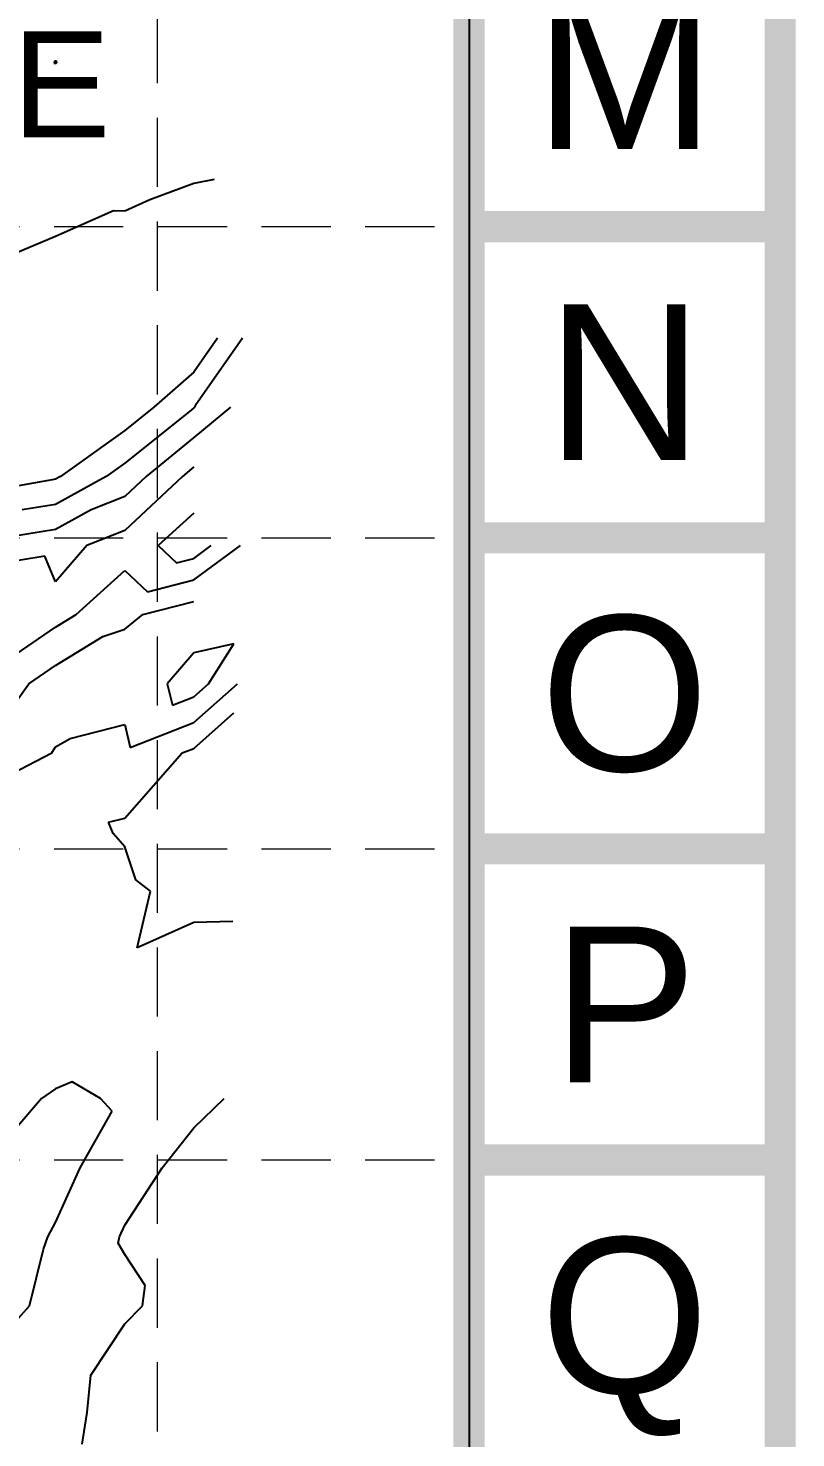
# Model space of a CAD drawing. Header units: inches. Extents: x 2468851 to 2474620, y 7110473 to 7114082.
# Drawn here: x 2474397.7 to 2474619.7, y 7112466.8 to 7112874.6 of the extents above; entities that cross this region are included whole.
import ezdxf
from ezdxf.enums import TextEntityAlignment as Align

# ---------------------------------------------------------------- set-up
doc = ezdxf.new("R2010")
doc.units = ezdxf.units.IN
doc.header["$MEASUREMENT"] = 0
doc.linetypes.add('HIDDEN', pattern=[0.375, 0.25, -0.125])
for name, color, linetype in [('BASE', 7, 'Continuous'), ('contours', 35, 'Continuous'), ('GRID', 254, 'HIDDEN'), ('LEGEND', 7, 'Continuous')]:
    doc.layers.add(name, color=color, linetype=linetype)
doc.styles.get("Standard").update_dxf_attribs({"font": 'ARIAL.TTF'})

msp = doc.modelspace()

# ---------------------------------------------------------------- linework, layer by layer
at = {"layer": 'BASE', "color": 9}
msp.add_line((2474525.16, 7113987.19), (2474525.16, 7110567.19), dxfattribs=at)
at = {"layer": 'BASE', "const_width": 9}
for points in [[(2468855.16, 7110477.19), (2474615.16, 7110477.19), (2474615.16, 7114077.19), (2468855.16, 7114077.19)], [(2468945.16, 7110567.19), (2474525.16, 7110567.19), (2474525.16, 7113987.19), (2468945.16, 7113987.19)]]:
    msp.add_lwpolyline(points, close=True, dxfattribs=at)
for points in [[(2474615.16, 7112817.19), (2474525.16, 7112817.19)], [(2474615.16, 7112727.19), (2474525.16, 7112727.19)], [(2474615.16, 7112637.19), (2474525.16, 7112637.19)], [(2474615.16, 7112547.19), (2474525.16, 7112547.19)]]:
    msp.add_lwpolyline(points, dxfattribs=at)
at = {"layer": 'contours'}
for p, q in [((2474405.4, 7112864.94, 595), (2474405.12, 7112864.49, 595)), ((2474405.57, 7112865.04, 595), (2474405.4, 7112864.94, 595)), ((2474405.69, 7112865.06, 595), (2474405.57, 7112865.04, 595)), ((2474405.57, 7112864.38, 595), (2474406.02, 7112864.94, 595)), ((2474406.02, 7112864.94, 595), (2474405.69, 7112865.06, 595)), ((2474405.12, 7112864.49, 595), (2474405.57, 7112864.38, 595)), ((2474445.57, 7112829.69, 595), (2474432.88, 7112824.94, 595)), ((2474451.49, 7112830.85, 595), (2474445.57, 7112829.69, 595)), ((2474432.88, 7112824.94, 595), (2474425.57, 7112821.66, 595)), ((2474422.35, 7112821.72, 595), (2474405.57, 7112814.3, 595)), ((2474425.57, 7112821.66, 595), (2474422.35, 7112821.72, 595)), ((2474405.57, 7112814.3, 595), (2474387.32, 7112806.68, 595)), ((2474452.42, 7112784.94, 594), (2474445.57, 7112775.09, 594)), ((2474459.61, 7112784.94, 593), (2474445.99, 7112765.35, 593)), ((2474445.57, 7112775.09, 594), (2474434.01, 7112764.94, 594)), ((2474434.01, 7112764.94, 594), (2474425.57, 7112758.18, 594)), ((2474444.75, 7112764.11, 593), (2474425.57, 7112748.75, 593)), ((2474445.57, 7112764.79, 593), (2474444.75, 7112764.11, 593)), ((2474445.76, 7112764.94, 593), (2474445.57, 7112764.79, 593)), ((2474456.17, 7112764.94, 592), (2474445.57, 7112756.22, 592)), ((2474445.99, 7112765.35, 593), (2474445.76, 7112764.94, 593)), ((2474425.57, 7112758.18, 594), (2474407.05, 7112744.94, 594)), ((2474445.57, 7112756.22, 592), (2474431.8, 7112744.94, 592)), ((2474425.57, 7112748.75, 593), (2474420.24, 7112744.94, 593)), ((2474445.57, 7112747.66, 591), (2474442.25, 7112744.94, 591)), ((2474404.6, 7112743.97, 594), (2474385.57, 7112740.52, 594)), ((2474405.57, 7112744.12, 594), (2474404.6, 7112743.97, 594)), ((2474407.05, 7112744.94, 594), (2474405.57, 7112744.12, 594)), ((2474420.24, 7112744.94, 593), (2474405.57, 7112736.85, 593)), ((2474431.8, 7112744.94, 592), (2474425.57, 7112739.1, 592)), ((2474442.25, 7112744.94, 591), (2474425.57, 7112729.28, 591)), ((2474425.57, 7112739.1, 592), (2474415.91, 7112735.28, 592)), ((2474405.57, 7112736.85, 593), (2474395.9, 7112735.27, 593)), ((2474415.91, 7112735.28, 592), (2474405.57, 7112729.57, 592)), ((2474445.57, 7112734.28, 590), (2474435.22, 7112724.94, 590)), ((2474405.57, 7112729.57, 592), (2474387.21, 7112726.57, 592)), ((2474425.57, 7112729.28, 591), (2474414.59, 7112724.94, 591)), ((2474414.59, 7112724.94, 591), (2474405.57, 7112714.47, 591)), ((2474435.22, 7112724.94, 590), (2474440.54, 7112719.91, 590)), ((2474445.57, 7112721.22, 590), (2474450.62, 7112724.94, 590)), ((2474445.57, 7112715.01, 591), (2474459.05, 7112724.94, 591)), ((2474402.49, 7112721.86, 591), (2474385.57, 7112719.15, 591)), ((2474405.57, 7112714.47, 591), (2474402.49, 7112721.86, 591)), ((2474440.54, 7112719.91, 590), (2474445.57, 7112721.22, 590)), ((2474411.52, 7112704.94, 591), (2474425.57, 7112717.7, 591)), ((2474425.57, 7112717.7, 591), (2474432.14, 7112711.5, 591)), ((2474432.14, 7112711.5, 591), (2474445.57, 7112715.01, 591)), ((2474430.8, 7112704.94, 592), (2474445.57, 7112708.79, 592)), ((2474405.57, 7112701.28, 591), (2474411.52, 7112704.94, 591)), ((2474425.57, 7112700.7, 592), (2474430.8, 7112704.94, 592)), ((2474394.19, 7112693.55, 591), (2474405.57, 7112701.28, 591)), ((2474405.57, 7112690.21, 592), (2474419.27, 7112698.63, 592)), ((2474419.27, 7112698.63, 592), (2474425.57, 7112700.7, 592)), ((2474445.57, 7112693.94, 592), (2474437.89, 7112684.94, 592)), ((2474457.14, 7112696.5, 592), (2474445.57, 7112693.94, 592)), ((2474449.84, 7112684.94, 592), (2474457.14, 7112696.5, 592)), ((2474397.81, 7112684.94, 592), (2474405.57, 7112690.21, 592)), ((2474385.57, 7112667.86, 592), (2474397.81, 7112684.94, 592)), ((2474437.89, 7112684.94, 592), (2474439.37, 7112678.73, 592)), ((2474445.57, 7112681.15, 592), (2474449.84, 7112684.94, 592)), ((2474445.57, 7112673.7, 593), (2474458.24, 7112684.94, 593)), ((2474439.37, 7112678.73, 592), (2474445.57, 7112681.15, 592)), ((2474409.79, 7112669.16, 593), (2474425.57, 7112673.17, 593)), ((2474425.57, 7112673.17, 593), (2474427.16, 7112666.53, 593)), ((2474427.16, 7112666.53, 593), (2474445.57, 7112673.7, 593)), ((2474445.57, 7112666.25, 594), (2474457.18, 7112676.55, 594)), ((2474405.57, 7112666.67, 593), (2474409.79, 7112669.16, 593)), ((2474404.5, 7112664.94, 593), (2474405.57, 7112666.67, 593)), ((2474442.22, 7112664.94, 594), (2474445.57, 7112666.25, 594)), ((2474385.57, 7112655.1, 593), (2474404.5, 7112664.94, 593)), ((2474425.57, 7112646.06, 594), (2474442.22, 7112664.94, 594)), ((2474420.9, 7112644.94, 594), (2474425.57, 7112646.06, 594)), ((2474422.22, 7112641.59, 594), (2474420.9, 7112644.94, 594)), ((2474425.57, 7112637.79, 594), (2474422.22, 7112641.59, 594)), ((2474428.84, 7112628.21, 594), (2474425.57, 7112637.79, 594)), ((2474432.99, 7112624.94, 594), (2474428.84, 7112628.21, 594)), ((2474429.18, 7112608.55, 594), (2474432.99, 7112624.94, 594)), ((2474456.8, 7112616.16, 594), (2474445.57, 7112615.88, 594)), ((2474445.57, 7112615.88, 594), (2474429.18, 7112608.55, 594)), ((2474405.57, 7112567.77, 593), (2474401.56, 7112564.94, 593)), ((2474410.41, 7112569.77, 593), (2474405.57, 7112567.77, 593)), ((2474418.57, 7112564.94, 593), (2474410.41, 7112569.77, 593)), ((2474401.56, 7112564.94, 593), (2474385.57, 7112546.37, 593)), ((2474421.95, 7112561.31, 593), (2474418.57, 7112564.94, 593)), ((2474445.57, 7112556.45, 594), (2474454.34, 7112564.94, 594)), ((2474412.69, 7112544.94, 593), (2474421.95, 7112561.31, 593)), ((2474436.43, 7112544.94, 594), (2474445.57, 7112556.45, 594)), ((2474405.57, 7112529.14, 593), (2474412.69, 7112544.94, 593)), ((2474425.57, 7112528.3, 594), (2474436.43, 7112544.94, 594)), ((2474403.33, 7112524.94, 593), (2474405.57, 7112529.14, 593)), ((2474424.05, 7112524.94, 594), (2474425.57, 7112528.3, 594)), ((2474402.05, 7112521.42, 593), (2474403.33, 7112524.94, 593)), ((2474423.73, 7112523.09, 594), (2474424.05, 7112524.94, 594)), ((2474425.57, 7112519.79, 594), (2474423.73, 7112523.09, 594)), ((2474398.02, 7112504.94, 593), (2474402.05, 7112521.42, 593)), ((2474431.51, 7112510.87, 594), (2474425.57, 7112519.79, 594)), ((2474430.69, 7112504.94, 594), (2474431.51, 7112510.87, 594)), ((2474385.57, 7112491.06, 593), (2474398.02, 7112504.94, 593)), ((2474425.57, 7112499.75, 594), (2474430.69, 7112504.94, 594)), ((2474415.75, 7112484.94, 594), (2474425.57, 7112499.75, 594)), ((2474414.73, 7112474.1, 594), (2474415.75, 7112484.94, 594)), ((2474413.28, 7112464.94, 594), (2474414.73, 7112474.1, 594))]:
    msp.add_line(p, q, dxfattribs=at)
at = {"layer": 'GRID', "color": 252, "linetype": 'HIDDEN', "lineweight": 0, "ltscale": 80}
for p, q in [((2474435, 7113988.67), (2474435, 7110836.8)), ((2468945.16, 7112817.19), (2474525.16, 7112817.19)), ((2468945.16, 7112727.19), (2474525.16, 7112727.19)), ((2468945.16, 7112637.19), (2474525.16, 7112637.19)), ((2468945.16, 7112547.19), (2474525.16, 7112547.19))]:
    msp.add_line(p, q, dxfattribs=at)

# ---------------------------------------------------------------- texts
at = {"layer": 'BASE'}
for s, p in [('M', (2474570.16, 7112862.19)), ('N', (2474570.16, 7112772.19)), ('O', (2474570.16, 7112682.19)), ('P', (2474570.16, 7112592.19)), ('Q', (2474570.16, 7112502.19))]:
    msp.add_text(s, height=45, dxfattribs=at).set_placement(p, align=Align.MIDDLE_CENTER)
at = {"layer": 'LEGEND'}
msp.add_text('PHASE THREE', height=30.6892, dxfattribs=at).set_placement((2474118.99, 7112843.03))

doc.saveas('drawing.dxf')
